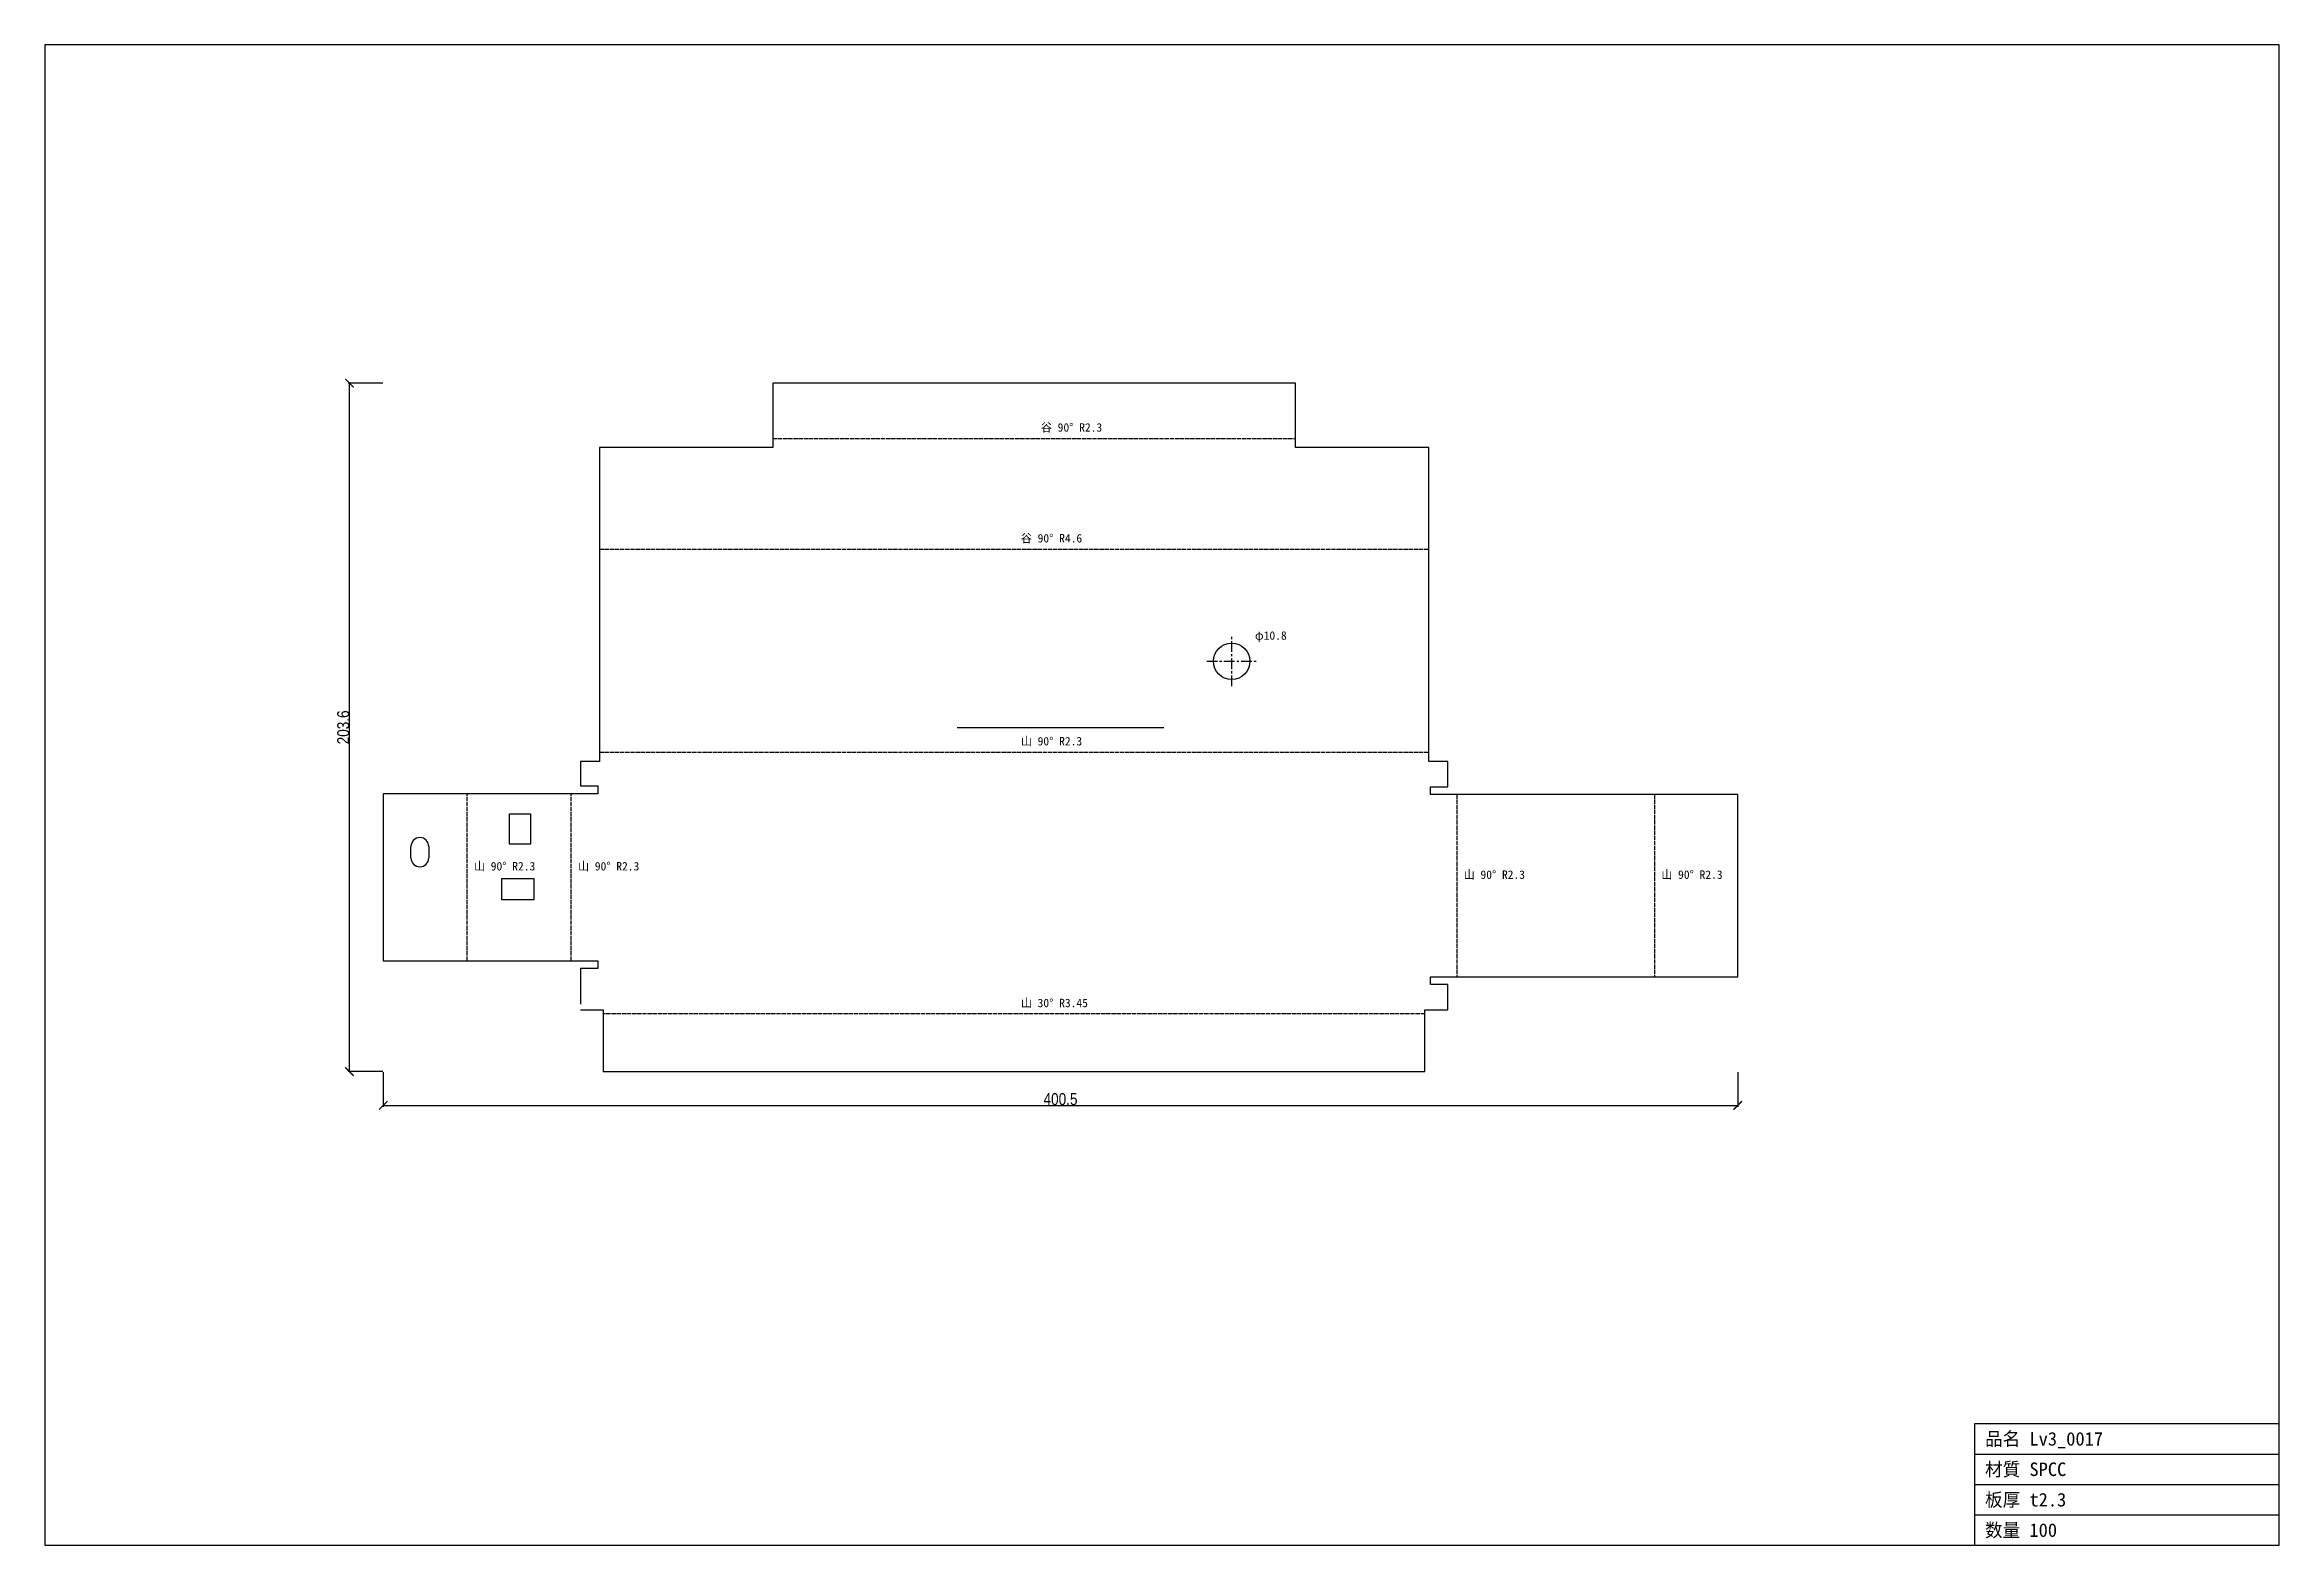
# Model space of a CAD drawing. Header units: millimetres. Extents: x -158 to 502, y -158 to 286.
import ezdxf

# ---------------------------------------------------------------- set-up
doc = ezdxf.new("R2010")
doc.units = ezdxf.units.MM
doc.linetypes.add('CENTER', pattern=[5.08, 3.175, -0.635, 0.635, -0.635])
doc.linetypes.add('DASHED', pattern=[1.524, 1.27, -0.254])
for name, color, linetype in [('ケガキ', 7, 'Continuous'), ('中心線', 7, 'Continuous'), ('図枠', 7, 'Continuous'), ('外形', 7, 'Continuous'), ('寸法', 7, 'Continuous'), ('文字', 7, 'Continuous'), ('曲げ線', 7, 'Continuous')]:
    doc.layers.add(name, color=color, linetype=linetype)
doc.styles.add('OpenSansCondensed-Light', font='OpenSansCondensed-Light.ttf')
doc.dimstyles.new('EZDXF', dxfattribs={"dimtxt": 0.25, "dimasz": 0.175, "dimexe": 0.375, "dimexo": 0.125, "dimgap": 0.1, "dimtad": 1, "dimlfac": 100, "dimzin": 12, "dimdsep": 46, "dimtxsty": 'OpenSansCondensed-Light', "dimblk": 'ARCHTICK', "dimcen": 2.5, "dimazin": 3, "dimtfac": 0.5, "dimtmove": 2, "dimatfit": 3})

# ---------------------------------------------------------------- blocks, each defined once
blk = doc.blocks.new('_ARCHTICK')
at = {"color": 0, "linetype": 'BYBLOCK', "const_width": 0.15}
blk.add_lwpolyline([(-0.5, -0.5), (0.5, 0.5)], dxfattribs=at)

msp = doc.modelspace()

# ---------------------------------------------------------------- linework, layer by layer
at = {"layer": 'ケガキ'}
msp.add_line((111.39, 83.57), (172.49, 83.57), dxfattribs=at)
at = {"layer": '中心線', "color": 1, "linetype": 'CENTER'}
for p, q in [((192.54, 95.73), (192.54, 110.49)), ((185.16, 103.11), (199.92, 103.11))]:
    msp.add_line(p, q, dxfattribs=at)
at = {"layer": '図枠'}
for p, q in [((502.29, 285.5), (-158.41, 285.5)), ((-158.41, 285.5), (-158.41, -158.37)), ((502.29, -158.37), (502.29, 285.5)), ((412.29, -158.37), (412.29, -122.37)), ((412.29, -122.37), (502.29, -122.37)), ((412.29, -131.37), (502.29, -131.37)), ((412.29, -140.37), (502.29, -140.37)), ((412.29, -149.37), (502.29, -149.37)), ((-158.41, -158.37), (502.29, -158.37))]:
    msp.add_line(p, q, dxfattribs=at)
at = {"layer": '外形'}
for p, q in [((211.44, 185.39), (56.86, 185.39)), ((56.86, 185.39), (56.86, 166.33)), ((211.44, 166.33), (211.44, 185.39)), ((56.86, 166.33), (5.6, 166.33)), ((5.6, 166.33), (5.6, 73.52)), ((250.84, 166.33), (211.44, 166.33)), ((250.84, 73.52), (250.84, 166.33)), ((5.6, 73.52), (0, 73.52)), ((0, 73.52), (0, 66.24)), ((256.44, 73.52), (250.84, 73.52)), ((256.44, 66.02), (256.44, 73.52)), ((0, 66.24), (5.1, 66.24)), ((5.1, 66.24), (5.1, 63.94)), ((5.1, 63.94), (-58.29, 63.94)), ((-58.29, 63.94), (-58.29, 14.55)), ((251.34, 63.72), (251.34, 66.02)), ((251.34, 66.02), (256.44, 66.02)), ((342.17, 63.72), (251.34, 63.72)), ((342.17, 9.81), (342.17, 63.72)), ((-21.02, 49.03), (-21.02, 57.96)), ((-21.02, 57.96), (-14.73, 57.96)), ((-14.73, 57.96), (-14.73, 49.03)), ((-50.12, 44.96), (-50.12, 48.34)), ((-44.85, 48.34), (-44.85, 44.96)), ((-14.73, 49.03), (-21.02, 49.03)), ((-23.27, 32.53), (-23.27, 38.82)), ((-23.27, 38.82), (-13.8, 38.82)), ((-13.8, 38.82), (-13.8, 32.53)), ((-13.8, 32.53), (-23.27, 32.53)), ((-58.29, 14.55), (5.1, 14.55)), ((5.1, 14.55), (5.1, 12.25)), ((5.1, 12.25), (0, 12.25)), ((0, 12.25), (0, 1.67)), ((251.34, 7.51), (251.34, 9.81)), ((251.34, 9.81), (342.17, 9.81)), ((256.44, 7.51), (251.34, 7.51)), ((256.44, 0), (256.44, 7.51)), ((0, 0), (6.75, 0)), ((6.75, 0), (6.75, -18.25)), ((249.69, 0), (256.44, 0)), ((249.69, -18.25), (249.69, 0)), ((6.75, -18.25), (249.69, -18.25))]:
    msp.add_line(p, q, dxfattribs=at)
msp.add_circle((192.54, 103.11), 5.38, dxfattribs=at)
for centre, start, end in [((-47.48, 48.34), 0, 180), ((-47.48, 44.96), 180, 0)]:
    msp.add_arc(centre, 2.63, start, end, dxfattribs=at)
at = {"layer": '曲げ線', "color": 3, "linetype": 'DASHED'}
for p, q in [((56.86, 169.04), (211.44, 169.04)), ((5.6, 136.26), (250.84, 136.26)), ((5.6, 76.23), (250.84, 76.23)), ((-33.48, 14.55), (-33.48, 63.94)), ((-2.71, 14.55), (-2.71, 63.94)), ((259.15, 63.72), (259.15, 9.81)), ((317.58, 63.72), (317.58, 9.81)), ((249.69, -1.2), (6.75, -1.2))]:
    msp.add_line(p, q, dxfattribs=at)

# ---------------------------------------------------------------- texts
at = {"layer": '文字'}
for s, height, p in [('谷 90° R2.3', 2.5, (136.15, 171.04)), ('谷 90° R4.6', 2.5, (130.22, 138.26)), ('φ10.8', 2.5, (199.42, 109.49)), ('山 90° R2.3', 2.5, (130.22, 78.23)), ('山 90° R2.3', 2.5, (-31.48, 41.25)), ('山 90° R2.3', 2.5, (-0.71, 41.25)), ('山 90° R2.3', 2.5, (261.15, 38.76)), ('山 90° R2.3', 2.5, (319.58, 38.76)), ('山 30° R3.45', 2.5, (130.22, 0.8)), ('品名 Lv3_0017', 4, (415.29, -128.87)), ('材質 SPCC', 4, (415.29, -137.87)), ('板厚 t2.3', 4, (415.29, -146.87)), ('数量 100', 4, (415.29, -155.87))]:
    msp.add_text(s, height=height, dxfattribs=at).set_placement(p)

# ---------------------------------------------------------------- dimensions: what is measured, and where the dimension line sits
at = {"layer": '寸法'}
msp.add_linear_dim(base=(-68.29, -18.25), p1=(-58.29, -18.25), p2=(-58.29, 185.39), angle=90, dimstyle='EZDXF', override={"dimtxt": 3.5, "dimasz": 2.5, "dimdec": 1, "dimlfac": 1}, dxfattribs=at).render()
msp.add_linear_dim(base=(-58.29, -28.25), p1=(-58.29, -18.25), p2=(342.17, -18.25), dimstyle='EZDXF', override={"dimtxt": 3.5, "dimasz": 2.5, "dimdec": 1, "dimlfac": 1}, dxfattribs=at).render()

doc.saveas('drawing.dxf')
